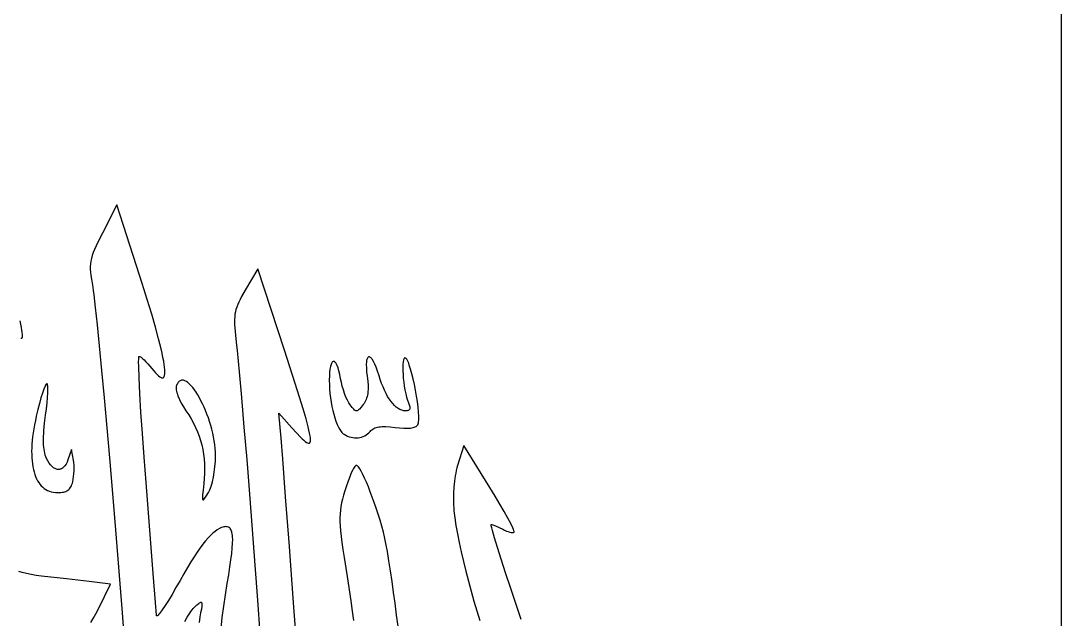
# Model space of a CAD drawing. Extents: x 0 to 1400, y 0 to 980.
# Drawn here: x 1171.1 to 1400, y 339.1 to 470.9 of the extents above; entities that cross this region are included whole.
import ezdxf

# ---------------------------------------------------------------- set-up
doc = ezdxf.new("R2010")
doc.units = 0
doc.layers.add('Calque_par_d_faut', color=18, linetype='CONTINUOUS')

msp = doc.modelspace()

# ---------------------------------------------------------------- linework, layer by layer
at = {"layer": 'Calque_par_d_faut'}
for points in [[(0, 490), (0, 980), (700, 980), (1400, 980), (1400, 490), (1400, 0), (700, 0), (0, 0), (0, 490)], [(1247.97, 380.47), (1248.15, 380.66), (1248.34, 380.83), (1248.54, 380.98), (1248.77, 381.11), (1249.01, 381.23), (1249.28, 381.33), (1249.57, 381.41), (1249.89, 381.47), (1250.23, 381.51), (1250.6, 381.54), (1251, 381.55), (1251.42, 381.54), (1252.37, 381.48), (1253.46, 381.35), (1254.46, 381.23), (1255.36, 381.17), (1256.15, 381.17), (1256.5, 381.18), (1256.83, 381.22), (1257.14, 381.26), (1257.41, 381.32), (1257.66, 381.39), (1257.88, 381.48), (1258.07, 381.57), (1258.23, 381.69), (1258.36, 381.81), (1258.47, 381.95), (1258.55, 382.12), (1258.6, 382.35), (1258.65, 382.64), (1258.67, 382.97), (1258.68, 383.36), (1258.68, 383.79), (1258.62, 384.76), (1258.52, 385.85), (1258.37, 387.03), (1258.19, 388.27), (1257.97, 389.54), (1257.73, 390.8), (1257.46, 392.02), (1257.18, 393.16), (1256.89, 394.2), (1256.6, 395.1), (1256.46, 395.49), (1256.31, 395.83), (1256.17, 396.12), (1256.04, 396.35), (1255.9, 396.53), (1255.77, 396.64), (1255.67, 396.68), (1255.58, 396.67), (1255.5, 396.62), (1255.43, 396.53), (1255.36, 396.4), (1255.31, 396.23), (1255.23, 395.79), (1255.17, 395.23), (1255.16, 394.57), (1255.17, 393.83), (1255.21, 393.03), (1255.28, 392.18), (1255.37, 391.32), (1255.5, 390.45), (1255.64, 389.6), (1255.81, 388.78), (1256, 388.02), (1256.21, 387.34), (1256.44, 386.75), (1256.6, 386.32), (1256.7, 385.96), (1256.72, 385.8), (1256.73, 385.66), (1256.71, 385.53), (1256.68, 385.42), (1256.63, 385.32), (1256.56, 385.23), (1256.48, 385.16), (1256.37, 385.1), (1256.25, 385.06), (1256.1, 385.03), (1255.76, 385), (1255.56, 385.01), (1255.35, 385.03), (1255.15, 385.08), (1254.95, 385.14), (1254.74, 385.21), (1254.54, 385.31), (1254.13, 385.54), (1253.73, 385.84), (1253.34, 386.2), (1252.95, 386.61), (1252.57, 387.09), (1252.19, 387.62), (1251.83, 388.2), (1251.48, 388.84), (1251.14, 389.53), (1250.82, 390.26), (1250.51, 391.05), (1250.21, 391.88), (1249.94, 392.75), (1249.63, 393.73), (1249.32, 394.59), (1249.02, 395.31), (1248.72, 395.89), (1248.44, 396.35), (1248.31, 396.52), (1248.18, 396.67), (1248.06, 396.78), (1247.94, 396.86), (1247.83, 396.9), (1247.72, 396.91), (1247.62, 396.89), (1247.53, 396.84), (1247.45, 396.75), (1247.38, 396.63), (1247.31, 396.48), (1247.26, 396.3), (1247.21, 396.08), (1247.17, 395.83), (1247.14, 395.23), (1247.15, 394.49), (1247.21, 393.63), (1247.33, 392.64), (1247.45, 391.55), (1247.51, 390.56), (1247.52, 390.1), (1247.51, 389.67), (1247.48, 389.25), (1247.44, 388.86), (1247.37, 388.49), (1247.3, 388.14), (1247.2, 387.81), (1247.09, 387.49), (1246.96, 387.2), (1246.81, 386.91), (1246.65, 386.64), (1246.46, 386.39), (1245.99, 385.79), (1245.61, 385.36), (1245.44, 385.21), (1245.29, 385.1), (1245.14, 385.03), (1245, 385.01), (1244.86, 385.03), (1244.72, 385.09), (1244.57, 385.19), (1244.41, 385.34), (1244.04, 385.76), (1243.57, 386.34), (1243.42, 386.55), (1243.27, 386.79), (1242.97, 387.37), (1242.66, 388.04), (1242.37, 388.79), (1242.1, 389.6), (1241.85, 390.43), (1241.65, 391.27), (1241.48, 392.09), (1241.31, 393.01), (1241.12, 393.79), (1240.93, 394.45), (1240.72, 394.99), (1240.52, 395.4), (1240.41, 395.55), (1240.31, 395.68), (1240.21, 395.77), (1240.11, 395.84), (1240.01, 395.87), (1239.91, 395.87), (1239.82, 395.84), (1239.73, 395.78), (1239.64, 395.69), (1239.55, 395.57), (1239.47, 395.42), (1239.4, 395.24), (1239.26, 394.78), (1239.15, 394.2), (1239.07, 393.5), (1239.02, 392.68), (1239, 391.74), (1239.02, 390.76), (1239.07, 389.78), (1239.15, 388.8), (1239.26, 387.84), (1239.41, 386.89), (1239.57, 385.97), (1239.76, 385.09), (1239.98, 384.24), (1240.21, 383.45), (1240.46, 382.71), (1240.73, 382.03), (1241.01, 381.42), (1241.3, 380.89), (1241.6, 380.44), (1241.76, 380.26), (1241.91, 380.09), (1242.07, 379.95), (1242.23, 379.84), (1242.61, 379.62), (1242.99, 379.44), (1243.38, 379.29), (1243.77, 379.18), (1244.17, 379.1), (1244.56, 379.06), (1244.95, 379.05), (1245.34, 379.08), (1245.72, 379.14), (1246.09, 379.23), (1246.44, 379.35), (1246.79, 379.51), (1247.11, 379.7), (1247.42, 379.93), (1247.71, 380.18), (1247.97, 380.47)], [(1213.96, 375.14), (1213.95, 375.94), (1213.9, 376.75), (1213.81, 377.59), (1213.69, 378.43), (1213.54, 379.27), (1213.36, 380.12), (1213.15, 380.97), (1212.92, 381.81), (1212.66, 382.65), (1212.39, 383.47), (1212.09, 384.27), (1211.78, 385.05), (1211.46, 385.81), (1211.12, 386.54), (1210.77, 387.24), (1210.42, 387.9), (1210.06, 388.52), (1209.69, 389.1), (1209.33, 389.64), (1208.96, 390.12), (1208.6, 390.55), (1208.24, 390.91), (1207.89, 391.22), (1207.55, 391.46), (1207.22, 391.63), (1207.06, 391.69), (1206.9, 391.73), (1206.75, 391.75), (1206.6, 391.75), (1206.45, 391.73), (1206.31, 391.69), (1206.17, 391.63), (1206.04, 391.54), (1205.92, 391.44), (1205.8, 391.31), (1205.69, 391.16), (1205.58, 390.98), (1205.48, 390.78), (1205.38, 390.56), (1205.33, 390.36), (1205.3, 390.14), (1205.31, 389.89), (1205.33, 389.62), (1205.39, 389.32), (1205.47, 389), (1205.57, 388.66), (1205.7, 388.3), (1206.02, 387.54), (1206.43, 386.73), (1206.91, 385.89), (1207.47, 385.04), (1208.07, 384.14), (1208.62, 383.23), (1209.12, 382.3), (1209.57, 381.37), (1209.98, 380.42), (1210.34, 379.45), (1210.65, 378.48), (1210.92, 377.49), (1211.14, 376.48), (1211.32, 375.46), (1211.44, 374.42), (1211.53, 373.37), (1211.56, 372.31), (1211.55, 371.23), (1211.49, 370.13), (1211.39, 369.01), (1211.23, 367.57), (1211.13, 366.5), (1211.11, 366.11), (1211.1, 365.8), (1211.12, 365.58), (1211.16, 365.45), (1211.18, 365.41), (1211.22, 365.39), (1211.26, 365.39), (1211.3, 365.41), (1211.41, 365.5), (1211.55, 365.67), (1211.92, 366.21), (1212.41, 367), (1212.57, 367.29), (1212.72, 367.63), (1212.87, 368.01), (1213.01, 368.42), (1213.15, 368.87), (1213.28, 369.35), (1213.5, 370.39), (1213.69, 371.52), (1213.84, 372.7), (1213.93, 373.92), (1213.96, 375.14)], [(1182.56, 369.4), (1182.68, 369.93), (1182.76, 370.52), (1182.82, 371.14), (1182.86, 371.78), (1182.86, 372.42), (1182.84, 373.05), (1182.79, 373.63), (1182.71, 374.15), (1182.25, 376.5), (1181.51, 374.25), (1181.31, 373.73), (1181.08, 373.27), (1180.83, 372.9), (1180.7, 372.73), (1180.56, 372.59), (1180.41, 372.46), (1180.27, 372.36), (1180.12, 372.27), (1179.96, 372.2), (1179.81, 372.14), (1179.65, 372.11), (1179.48, 372.09), (1179.32, 372.09), (1179.16, 372.11), (1178.99, 372.15), (1178.82, 372.2), (1178.66, 372.28), (1178.49, 372.37), (1178.33, 372.48), (1178, 372.75), (1177.68, 373.09), (1177.37, 373.5), (1177.08, 373.99), (1176.8, 374.54), (1176.65, 374.89), (1176.52, 375.27), (1176.41, 375.67), (1176.32, 376.09), (1176.25, 376.55), (1176.19, 377.03), (1176.15, 377.55), (1176.13, 378.1), (1176.13, 378.69), (1176.14, 379.32), (1176.18, 379.99), (1176.23, 380.71), (1176.38, 382.27), (1176.6, 384.04), (1176.78, 385.44), (1176.92, 386.74), (1177.02, 387.92), (1177.08, 388.96), (1177.09, 389.81), (1177.06, 390.45), (1177.03, 390.69), (1176.98, 390.86), (1176.93, 390.96), (1176.9, 390.99), (1176.86, 391), (1176.82, 390.99), (1176.78, 390.96), (1176.69, 390.85), (1176.58, 390.68), (1176.46, 390.44), (1176.19, 389.77), (1175.89, 388.9), (1175.56, 387.84), (1175.22, 386.63), (1174.87, 385.29), (1174.53, 383.85), (1174.33, 382.89), (1174.14, 381.96), (1173.98, 381.05), (1173.85, 380.16), (1173.74, 379.3), (1173.65, 378.46), (1173.58, 377.65), (1173.54, 376.86), (1173.52, 376.1), (1173.53, 375.37), (1173.56, 374.66), (1173.61, 373.98), (1173.68, 373.33), (1173.78, 372.71), (1173.9, 372.12), (1174.04, 371.56), (1174.2, 371.02), (1174.39, 370.52), (1174.6, 370.05), (1174.83, 369.61), (1175.08, 369.2), (1175.35, 368.83), (1175.64, 368.49), (1175.96, 368.18), (1176.29, 367.91), (1176.65, 367.67), (1177.03, 367.47), (1177.43, 367.3), (1177.84, 367.17), (1178.28, 367.08), (1178.74, 367.02), (1179.22, 367), (1179.59, 367.01), (1179.94, 367.03), (1180.26, 367.07), (1180.55, 367.12), (1180.82, 367.19), (1181.06, 367.28), (1181.29, 367.39), (1181.49, 367.52), (1181.68, 367.67), (1181.85, 367.85), (1182, 368.04), (1182.14, 368.26), (1182.26, 368.51), (1182.37, 368.78), (1182.47, 369.07), (1182.56, 369.4)]]:
    msp.add_lwpolyline(points, close=True, dxfattribs=at)
for points in [[(1215.18, 337.07), (1215.45, 339.5), (1215.76, 341.97), (1216.13, 344.48), (1216.55, 347.01), (1216.88, 348.91), (1217.15, 350.64), (1217.37, 352.19), (1217.54, 353.58), (1217.66, 354.8), (1217.73, 355.86), (1217.74, 356.78), (1217.72, 357.18), (1217.69, 357.55), (1217.65, 357.89), (1217.59, 358.19), (1217.52, 358.45), (1217.44, 358.69), (1217.34, 358.89), (1217.22, 359.07), (1217.1, 359.21), (1216.95, 359.32), (1216.8, 359.41), (1216.63, 359.47), (1216.44, 359.5), (1216.24, 359.51), (1216.02, 359.49), (1215.79, 359.44), (1215.55, 359.38), (1215.29, 359.29), (1214.82, 359.08), (1214.35, 358.81), (1213.86, 358.47), (1213.37, 358.07), (1212.86, 357.58), (1212.33, 357.02), (1211.77, 356.37), (1211.19, 355.64), (1210.59, 354.81), (1209.95, 353.89), (1209.28, 352.86), (1208.56, 351.73), (1207.81, 350.5), (1207.01, 349.14), (1206.16, 347.67), (1205.27, 346.08), (1204.41, 344.59), (1203.62, 343.25), (1202.89, 342.11), (1202.26, 341.17), (1201.73, 340.46), (1201.51, 340.2), (1201.32, 340.02), (1201.18, 339.9), (1201.06, 339.85), (1201.02, 339.86), (1200.99, 339.89), (1200.97, 339.93), (1200.96, 340), (1200.76, 342.77), (1200.27, 349.21), (1198.69, 369.25), (1198.26, 374.82), (1197.88, 380.02), (1197.57, 384.74), (1197.33, 388.85), (1197.16, 392.24), (1197.07, 394.81), (1197.06, 395.75), (1197.07, 396.43), (1197.11, 396.86), (1197.13, 396.96), (1197.17, 397), (1197.25, 396.99), (1197.35, 396.95), (1197.6, 396.79), (1197.91, 396.55), (1198.27, 396.22), (1198.66, 395.83), (1199.08, 395.38), (1199.51, 394.88), (1199.94, 394.35), (1200.37, 393.82), (1200.76, 393.37), (1201.12, 393), (1201.44, 392.7), (1201.73, 392.48), (1201.99, 392.34), (1202.11, 392.3), (1202.21, 392.27), (1202.31, 392.27), (1202.4, 392.29), (1202.49, 392.32), (1202.56, 392.38), (1202.62, 392.45), (1202.68, 392.55), (1202.77, 392.8), (1202.82, 393.12), (1202.84, 393.53), (1202.82, 394.02), (1202.77, 394.59), (1202.69, 395.24), (1202.57, 395.97), (1202.41, 396.78), (1202.22, 397.68), (1202, 398.66), (1201.45, 400.86), (1200.76, 403.4), (1199.93, 406.27), (1198.96, 409.49), (1197.85, 413.05), (1196.59, 416.95), (1192.23, 430.4), (1189.08, 424.16), (1188.09, 422.17), (1187.69, 421.32), (1187.35, 420.55), (1187.07, 419.85), (1186.84, 419.2), (1186.66, 418.59), (1186.53, 417.99), (1186.45, 417.4), (1186.41, 416.81), (1186.41, 416.19), (1186.46, 415.53), (1186.53, 414.81), (1186.65, 414.03), (1186.96, 412.21), (1187.06, 411.53), (1187.19, 410.56), (1187.51, 407.77), (1187.91, 403.97), (1188.37, 399.3), (1188.88, 393.9), (1189.44, 387.9), (1190.62, 374.64), (1191.82, 360.61), (1192.94, 346.9), (1193.45, 340.49), (1193.9, 334.57)], [(1231.82, 333.22), (1231.12, 342.75), (1230.21, 355.12), (1229.39, 366.08), (1228.75, 374.44), (1228.38, 379), (1227.87, 384.5), (1230.76, 381.25), (1231.77, 380.13), (1232.64, 379.21), (1233.03, 378.83), (1233.37, 378.52), (1233.68, 378.26), (1233.96, 378.06), (1234.2, 377.93), (1234.4, 377.87), (1234.49, 377.87), (1234.56, 377.88), (1234.63, 377.91), (1234.69, 377.96), (1234.74, 378.03), (1234.78, 378.11), (1234.83, 378.34), (1234.85, 378.66), (1234.83, 379.05), (1234.77, 379.53), (1234.67, 380.09), (1234.53, 380.74), (1234.35, 381.49), (1233.88, 383.26), (1233.25, 385.42), (1232.46, 388), (1231.51, 391), (1229.11, 398.39), (1223.25, 416.28), (1220.5, 411.59), (1219.7, 410.19), (1219.38, 409.56), (1219.09, 408.97), (1218.84, 408.41), (1218.64, 407.87), (1218.47, 407.34), (1218.34, 406.82), (1218.25, 406.29), (1218.18, 405.74), (1218.15, 405.18), (1218.14, 404.58), (1218.16, 403.94), (1218.21, 403.26), (1218.28, 402.51), (1218.37, 401.7), (1218.54, 400.16), (1218.74, 398.28), (1219.18, 393.63), (1219.68, 387.95), (1220.23, 381.43), (1220.82, 374.27), (1221.41, 366.68), (1222.02, 358.86), (1222.6, 351), (1223.17, 343.3), (1223.68, 335.96)], [(1171.12, 401.02), (1171.24, 401.01), (1171.33, 401.03), (1171.4, 401.07), (1171.44, 401.13), (1171.47, 401.21), (1171.51, 401.46), (1171.5, 401.8), (1171.46, 402.24), (1171.39, 402.77), (1171.28, 403.38), (1170.97, 404.86)], [(1281.24, 339.04), (1280.05, 342.61), (1278.86, 346.1), (1277.78, 349.36), (1276.81, 352.32), (1275.99, 354.89), (1275.34, 357.02), (1274.88, 358.63), (1274.73, 359.21), (1274.63, 359.65), (1274.59, 359.91), (1274.59, 359.98), (1274.61, 360), (1274.76, 359.98), (1274.97, 359.91), (1275.57, 359.68), (1276.33, 359.34), (1277.15, 358.92), (1277.57, 358.71), (1277.97, 358.54), (1278.36, 358.4), (1278.72, 358.29), (1279.03, 358.23), (1279.3, 358.21), (1279.51, 358.24), (1279.59, 358.27), (1279.65, 358.31), (1279.66, 358.35), (1279.66, 358.41), (1279.62, 358.6), (1279.52, 358.87), (1279.37, 359.23), (1278.92, 360.17), (1278.28, 361.38), (1277.48, 362.81), (1276.54, 364.44), (1275.49, 366.21), (1274.34, 368.09), (1268.56, 377.39), (1267.21, 372.94), (1267.07, 372.43), (1266.93, 371.88), (1266.81, 371.31), (1266.7, 370.72), (1266.6, 370.12), (1266.52, 369.49), (1266.39, 368.21), (1266.31, 366.9), (1266.29, 365.58), (1266.33, 364.27), (1266.37, 363.63), (1266.42, 363), (1266.61, 361.47), (1266.86, 359.78), (1267.19, 357.95), (1267.57, 356), (1268.01, 353.96), (1268.5, 351.84), (1269.03, 349.67), (1269.6, 347.48), (1270.2, 345.28), (1270.82, 343.09), (1271.47, 340.94), (1272.13, 338.84)], [(1254.13, 337.6), (1253.8, 340), (1253.46, 342.62), (1253.15, 345.03), (1252.82, 347.43), (1252.47, 349.78), (1252.12, 352), (1251.78, 354.02), (1251.46, 355.8), (1251.17, 357.25), (1250.91, 358.32), (1250.55, 359.63), (1250.16, 360.95), (1249.75, 362.26), (1249.33, 363.55), (1248.89, 364.81), (1248.46, 366.02), (1248.02, 367.18), (1247.59, 368.27), (1247.17, 369.28), (1246.76, 370.19), (1246.38, 371), (1246.02, 371.69), (1245.7, 372.24), (1245.41, 372.65), (1245.28, 372.8), (1245.16, 372.91), (1245.05, 372.98), (1244.96, 373), (1244.86, 372.97), (1244.74, 372.89), (1244.62, 372.75), (1244.48, 372.56), (1244.33, 372.32), (1244.17, 372.03), (1243.84, 371.35), (1243.49, 370.51), (1243.13, 369.55), (1242.77, 368.5), (1242.42, 367.37), (1242.15, 366.41), (1241.91, 365.54), (1241.71, 364.72), (1241.56, 363.93), (1241.44, 363.15), (1241.36, 362.36), (1241.32, 361.53), (1241.32, 360.64), (1241.37, 359.66), (1241.45, 358.58), (1241.58, 357.37), (1241.75, 356), (1241.97, 354.45), (1242.23, 352.7), (1242.89, 348.5), (1243.73, 343.14), (1244.06, 340.87), (1244.33, 338.83)], [(1186.51, 338.37), (1187.07, 339.25), (1187.65, 340.27), (1188.23, 341.39), (1190.89, 346.83), (1186.2, 347.39), (1181.17, 347.98), (1175.67, 348.6), (1174.49, 348.76), (1173.38, 348.94), (1172.35, 349.16), (1171.45, 349.39), (1170.68, 349.64)], [(1207.2, 338.65), (1207.74, 339.59), (1208.28, 340.44), (1208.55, 340.82), (1208.81, 341.18), (1209.08, 341.51), (1209.34, 341.8), (1209.6, 342.06), (1209.86, 342.29), (1210.27, 342.61), (1210.44, 342.73), (1210.59, 342.8), (1210.71, 342.85), (1210.81, 342.85), (1210.89, 342.81), (1210.94, 342.74), (1210.98, 342.62), (1210.99, 342.46), (1210.99, 342.25), (1210.96, 342), (1210.86, 341.35), (1210.69, 340.5), (1210.55, 339.65), (1210.39, 338.37)]]:
    msp.add_lwpolyline(points, dxfattribs=at)

doc.saveas('drawing.dxf')
